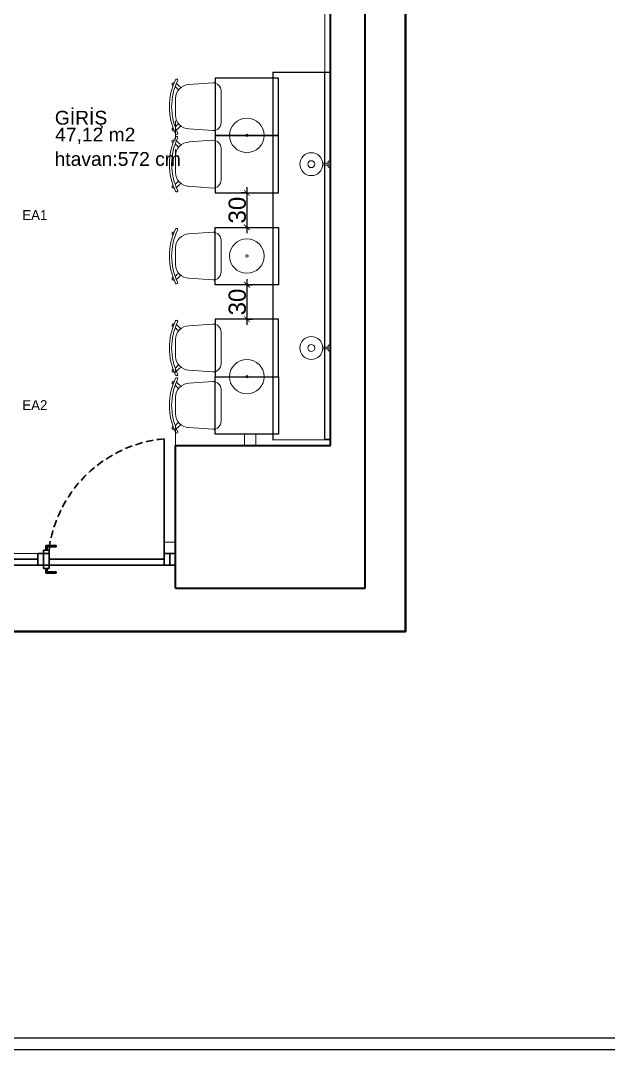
# Model space of a CAD drawing. Header units: millimetres. Extents: x -937 to 10425, y -275 to 2422.
# Drawn here: x 4548 to 5059, y -145 to 750 of the extents above; entities that cross this region are included whole.
import ezdxf

# ---------------------------------------------------------------- set-up
doc = ezdxf.new("R2010")
doc.units = ezdxf.units.MM
doc.header["$PDMODE"] = 35
doc.linetypes.add('HIDDEN', pattern=[9.525, 6.35, -3.175])
for name, color, linetype, lineweight in [('ELK', 1, 'Continuous', 35), ('Sebe - Alçıpan', 2, 'Continuous', 30), ('Sebe - ANTET', 143, 'Continuous', 5), ('Sebe - Aydınlatma', 240, 'Continuous', 18), ('Sebe - Dograma', 4, 'Continuous', 30), ('Sebe - Duvar', 5, 'Continuous', 35), ('Sebe - Mobilya', 11, 'Continuous', 25), ('Sebe - Mobilya Alçak', 41, 'Continuous', 20), ('Sebe - Tefriş - ince', 9, 'Continuous', 0), ('Sebe - Yazı', 8, 'Continuous', 15)]:
    doc.layers.add(name, color=color, linetype=linetype, lineweight=lineweight)
doc.styles.get("Standard").update_dxf_attribs({"font": 'arial.ttf'})
doc.styles.add('TAKSİM', font='GOTHIC.TTF', dxfattribs={"height": 20})
doc.dimstyles.new('ölçü iç', dxfattribs={"dimtxt": 15, "dimasz": 5, "dimexe": 5, "dimexo": 0.625, "dimtad": 1, "dimdec": 0, "dimtxsty": 'Standard', "dimblk": 'ARCHTICK', "dimcen": 5, "dimdle": 5, "dimclrd": 253, "dimclre": 253, "dimadec": 0, "dimazin": 0, "dimtfac": 1, "dimtdec": 0, "dimtmove": 0, "dimatfit": 3, "dimldrblk": 'ARCHTICK', "dimfxl": 30, "dimfxlon": 1, "dimarcsym": 2})

# ---------------------------------------------------------------- blocks, each defined once
blk = doc.blocks.new('_ArchTick')
at = {"color": 0, "linetype": 'ByBlock', "const_width": 0.15}
blk.add_lwpolyline([(-0.5, -0.5), (0.5, 0.5)], dxfattribs=at)
blk = doc.blocks.new('*D166')
at = {"layer": 'Defpoints', "color": 0, "transparency": 16777216}
for p in [(4744.6, 600.28), (4744.6, 570.28), (4744.6, 570.28)]:
    blk.add_point(p, dxfattribs=at)
at = {"layer": 'Sebe - Alçıpan', "color": 253, "lineweight": -2, "transparency": 16777216}
for p, q in [((4744.6, 600.28), (4739.6, 600.28)), ((4744.6, 605.28), (4744.6, 565.28)), ((4744.6, 570.28), (4749.6, 570.28))]:
    blk.add_line(p, q, dxfattribs=at)
at = {"layer": 'Sebe - Alçıpan', "color": 253, "lineweight": -2, "transparency": 16777216, "xscale": 5, "yscale": 5, "zscale": 5}
for p, rotation in [((4744.6, 600.28), 90), ((4744.6, 570.28), 270)]:
    blk.add_blockref('_ArchTick', p, dxfattribs=dict(at, rotation=rotation))
at = {"layer": 'Sebe - Alçıpan', "color": 0, "transparency": 16777216, "insert": (4736.31, 585.28), "char_height": 15, "attachment_point": 5, "rotation": 90}
blk.add_mtext('30', dxfattribs=at)
blk = doc.blocks.new('*D167')
at = {"layer": 'Defpoints', "color": 0, "transparency": 16777216}
for p in [(4744.6, 520.28), (4744.6, 490.28), (4744.6, 490.28)]:
    blk.add_point(p, dxfattribs=at)
at = {"layer": 'Sebe - Alçıpan', "color": 253, "lineweight": -2, "transparency": 16777216}
for p, q in [((4744.6, 525.28), (4744.6, 485.28)), ((4744.6, 520.28), (4749.6, 520.28)), ((4744.6, 490.28), (4749.6, 490.28))]:
    blk.add_line(p, q, dxfattribs=at)
at = {"layer": 'Sebe - Alçıpan', "color": 253, "lineweight": -2, "transparency": 16777216, "xscale": 5, "yscale": 5, "zscale": 5}
for p, rotation in [((4744.6, 520.28), 90), ((4744.6, 490.28), 270)]:
    blk.add_blockref('_ArchTick', p, dxfattribs=dict(at, rotation=rotation))
at = {"layer": 'Sebe - Alçıpan', "color": 0, "transparency": 16777216, "insert": (4736.31, 505.28), "char_height": 15, "attachment_point": 5, "rotation": 90}
blk.add_mtext('30', dxfattribs=at)

msp = doc.modelspace()

# ---------------------------------------------------------------- linework, layer by layer
for points in [[(3714.87, -145.36), (6594.87, -145.36), (6594.87, 1924.64), (3714.87, 1924.64)], [(3724.87, -135.36), (6584.87, -135.36), (6584.87, 1914.64), (3724.87, 1914.64)]]:
    msp.add_lwpolyline(points, close=True)
at = {"layer": 'Sebe - ANTET', "lineweight": 40}
msp.add_lwpolyline([(3906.71, 218.55), (4882.77, 218.53), (4882.77, 1322.15), (3906.71, 1322.17)], close=True, dxfattribs=at)
at = {"layer": 'Sebe - Aydınlatma'}
for p, q in [((4815.52, 627.78), (4815.52, 622.78)), ((4815.52, 627.78), (4817.51, 627.78)), ((4817.51, 622.78), (4817.51, 627.78)), ((4810.68, 626.03), (4815.52, 626.03)), ((4810.68, 624.53), (4815.52, 624.53)), ((4815.52, 622.78), (4817.51, 622.78)), ((4810.68, 466.03), (4815.52, 466.03)), ((4815.52, 462.78), (4815.52, 467.78)), ((4815.52, 467.78), (4817.51, 467.78)), ((4817.51, 467.78), (4817.51, 462.78)), ((4810.68, 464.53), (4815.52, 464.53)), ((4815.52, 462.78), (4817.51, 462.78))]:
    msp.add_line(p, q, dxfattribs=at)
for centre, radius in [((4744.6, 650.28), 15), ((4744.6, 650.28), 1), ((4800.71, 625.28), 10), ((4800.71, 625.28), 3), ((4744.6, 545.28), 15), ((4744.6, 545.28), 1), ((4800.71, 465.28), 10), ((4800.71, 465.28), 3), ((4744.6, 440.28), 15), ((4744.6, 440.28), 1)]:
    msp.add_circle(centre, radius, dxfattribs=at)
at = {"layer": 'Sebe - Dograma'}
for p, q in [((4672.51, 286.28), (4672.51, 386.28)), ((4572.51, 289.28), (4567.51, 289.28)), ((4567.51, 289.28), (4567.51, 286.28)), ((4569.6, 289.28), (4569.6, 293.28)), ((4569.6, 293.28), (4578.6, 293.28)), ((4578.6, 292.28), (4570.6, 292.28)), ((4570.6, 292.28), (4570.6, 289.28)), ((4572.51, 286.28), (4572.51, 289.28)), ((4578.6, 293.28), (4578.6, 292.28)), ((4562.51, 281.28), (4301.51, 281.28)), ((4567.51, 286.28), (4562.51, 286.28)), ((4562.51, 286.28), (4562.51, 276.28)), ((4572.51, 286.28), (4567.51, 286.28)), ((4567.51, 286.28), (4567.51, 276.28)), ((4567.51, 276.28), (4567.51, 286.28)), ((4567.51, 286.28), (4572.51, 286.28)), ((4572.51, 276.28), (4572.51, 286.28)), ((4672.51, 281.28), (4572.51, 281.28)), ((4677.51, 286.28), (4672.51, 286.28)), ((4672.51, 286.28), (4672.51, 276.28)), ((4677.51, 286.28), (4677.51, 276.28)), ((4677.51, 276.28), (4677.51, 286.28)), ((4682.51, 286.28), (4677.51, 286.28)), ((4677.51, 286.28), (4677.51, 276.28)), ((4682.51, 276.28), (4682.51, 286.28)), ((4677.51, 276.28), (4296.51, 276.28)), ((4562.51, 276.28), (4567.51, 276.28)), ((4567.51, 276.28), (4572.51, 276.28)), ((4567.51, 276.28), (4572.51, 276.28)), ((4567.51, 273.28), (4567.51, 276.28)), ((4572.51, 273.28), (4567.51, 273.28)), ((4569.6, 273.28), (4569.6, 269.28)), ((4569.6, 269.28), (4578.6, 269.28)), ((4570.6, 270.28), (4570.6, 273.28)), ((4578.6, 270.28), (4570.6, 270.28)), ((4572.51, 276.28), (4572.51, 273.28)), ((4578.6, 269.28), (4578.6, 270.28)), ((4672.51, 276.28), (4677.51, 276.28)), ((4677.51, 276.28), (4682.51, 276.28))]:
    msp.add_line(p, q, dxfattribs=at)
at = {"layer": 'Sebe - Dograma', "color": 251, "linetype": 'HIDDEN'}
for centre, radius, start, end in [((4683.27, 274.69), 112.11, 95.50953, 170.45303), ((4692.51, 286.28), 120, 177.13402, 180)]:
    msp.add_arc(centre, radius, start, end, dxfattribs=at)
at = {"layer": 'Sebe - Duvar', "lineweight": 35}
for p, q in [((4847.51, 256.28), (4847.51, 1279.28)), ((4817.51, 380.28), (4817.51, 930.28)), ((4682.51, 256.28), (4682.51, 380.28)), ((4682.51, 380.28), (4817.51, 380.28)), ((4682.51, 256.28), (4847.51, 256.28))]:
    msp.add_line(p, q, dxfattribs=at)
at = {"layer": 'Sebe - Mobilya'}
for p, q in [((4717.1, 700.28), (4717.1, 650.28)), ((4772.1, 700.28), (4717.1, 700.28)), ((4772.1, 650.28), (4772.1, 700.28)), ((4717.1, 650.28), (4717.1, 600.28)), ((4772.1, 650.28), (4717.1, 650.28)), ((4717.1, 650.28), (4772.1, 650.28)), ((4772.1, 600.28), (4772.1, 650.28)), ((4717.1, 600.28), (4772.1, 600.28)), ((4717.1, 570.28), (4772.1, 570.28)), ((4717.1, 520.28), (4717.1, 570.28)), ((4772.1, 570.28), (4772.1, 520.28)), ((4772.1, 520.28), (4717.1, 520.28)), ((4717.1, 490.28), (4717.1, 440.28)), ((4772.1, 490.28), (4717.1, 490.28)), ((4772.1, 440.28), (4772.1, 490.28)), ((4717.1, 440.28), (4772.1, 440.28)), ((4717.1, 390.28), (4717.1, 440.28)), ((4717.1, 440.28), (4772.1, 440.28)), ((4772.1, 440.28), (4772.1, 390.28)), ((4772.1, 390.28), (4717.1, 390.28))]:
    msp.add_line(p, q, dxfattribs=at)
at = {"layer": 'Sebe - Mobilya', "linetype": 'Continuous'}
for p, q in [((4767.1, 705.28), (4767.1, 385.28)), ((4767.1, 705.28), (4817.51, 705.28)), ((4812.51, 385.55), (4812.51, 705.28)), ((4817.51, 705.28), (4817.51, 385.55)), ((4817.51, 385.55), (4817.51, 630.78)), ((4767.1, 385.28), (4817.51, 385.55)), ((4817.51, 385.55), (4812.51, 385.55))]:
    msp.add_line(p, q, dxfattribs=at)
at = {"layer": 'Sebe - Mobilya Alçak', "ltscale": 30}
for p, q in [((4694.19, 694.58), (4714.93, 696.11)), ((4682.5, 667.98), (4682.5, 682.58)), ((4722.1, 689.11), (4722.1, 661.45)), ((4714.93, 654.45), (4694.19, 655.99)), ((4694.19, 644.58), (4714.93, 646.11)), ((4722.1, 639.11), (4722.1, 611.45)), ((4682.5, 617.98), (4682.5, 632.58)), ((4714.93, 604.45), (4694.19, 605.99)), ((4714.93, 566.11), (4694.19, 564.58)), ((4722.1, 531.45), (4722.1, 559.11)), ((4682.5, 552.58), (4682.5, 537.98)), ((4694.19, 525.99), (4714.93, 524.45)), ((4694.19, 484.58), (4714.93, 486.11)), ((4722.1, 479.11), (4722.1, 451.45)), ((4682.5, 457.98), (4682.5, 472.58)), ((4714.93, 444.45), (4694.19, 445.99)), ((4714.93, 436.11), (4694.19, 434.58)), ((4682.5, 422.58), (4682.5, 407.98)), ((4722.1, 401.45), (4722.1, 429.11)), ((4694.19, 395.99), (4714.93, 394.45))]:
    msp.add_line(p, q, dxfattribs=at)
for centre, radius, start, end in [((4731.25, 675.28), 54.14, 154.2098, 205.78946), ((4731.25, 675.28), 52.14, 154.2098, 205.78946), ((4680.93, 694.97), 1.39, 72.38232, 244.86952), ((4676.85, 684.98), 9.41, 30.89019, 55.88235), ((4694.5, 682.58), 12, 91.47862, 180), ((4675.72, 684.37), 13.42, 33.84355, 56.17829), ((4715.1, 689.11), 7, 0, 91.36393), ((4694.5, 667.98), 12, 180, 268.52138), ((4680.93, 655.59), 1.39, 115.13048, 287.61768), ((4676.85, 665.58), 9.41, 304.11691, 329.10907), ((4675.72, 666.19), 13.42, 303.82097, 326.15571), ((4715.1, 661.45), 7, 268.63607, 0), ((4731.25, 625.28), 54.14, 154.2098, 205.78946), ((4731.25, 625.28), 52.14, 154.2098, 205.78946), ((4680.93, 644.97), 1.39, 72.38232, 244.86952), ((4675.72, 634.37), 13.42, 33.84355, 56.17829), ((4715.1, 639.11), 7, 0, 91.36393), ((4676.85, 634.98), 9.41, 30.89019, 55.88235), ((4694.5, 632.58), 12, 91.47862, 180), ((4676.85, 615.58), 9.41, 304.11691, 329.10907), ((4694.5, 617.98), 12, 180, 268.52138), ((4715.1, 611.45), 7, 268.63607, 0), ((4680.93, 605.59), 1.39, 115.13048, 287.61768), ((4675.72, 616.19), 13.42, 303.82097, 326.15571), ((4731.25, 545.28), 54.14, 154.21054, 205.7902), ((4731.25, 545.28), 52.14, 154.21054, 205.7902), ((4680.93, 564.97), 1.39, 72.38232, 244.86952), ((4694.5, 552.58), 12, 91.47862, 180), ((4715.1, 559.11), 7, 360, 91.36393), ((4694.5, 537.98), 12, 180, 268.52138), ((4676.85, 535.58), 9.41, 304.11765, 329.10981), ((4675.72, 536.19), 13.42, 303.82171, 326.15645), ((4715.1, 531.45), 7, 268.63607, 360), ((4680.93, 525.59), 1.39, 115.13048, 287.61768), ((4731.25, 465.28), 54.14, 154.2098, 205.78946), ((4731.25, 465.28), 52.14, 154.2098, 205.78946), ((4680.93, 484.97), 1.39, 72.38232, 244.86952), ((4694.5, 472.58), 12, 91.47862, 180), ((4675.72, 474.37), 13.42, 33.84355, 56.17829), ((4715.1, 479.11), 7, 0, 91.36393), ((4676.85, 474.98), 9.41, 30.89019, 55.88235), ((4694.5, 457.98), 12, 180, 268.52138), ((4676.85, 455.58), 9.41, 304.11691, 329.10907), ((4675.72, 456.19), 13.42, 303.82097, 326.15571), ((4715.1, 451.45), 7, 268.63607, 0), ((4680.93, 445.59), 1.39, 115.13048, 287.61768), ((4731.25, 415.28), 54.14, 154.21054, 205.7902), ((4731.25, 415.28), 52.14, 154.21054, 205.7902), ((4680.93, 434.97), 1.39, 72.38232, 244.86952), ((4676.85, 424.98), 9.41, 30.89093, 55.88309), ((4694.5, 422.58), 12, 91.47862, 180), ((4675.72, 424.37), 13.42, 33.84429, 56.17903), ((4715.1, 429.11), 7, 360, 91.36393), ((4694.5, 407.98), 12, 180, 268.52138), ((4680.93, 395.59), 1.39, 115.13048, 287.61768), ((4676.85, 405.58), 9.41, 304.11765, 329.10981), ((4675.72, 406.19), 13.42, 303.82171, 326.15645), ((4715.1, 401.45), 7, 268.63607, 360)]:
    msp.add_arc(centre, radius, start, end, dxfattribs=at)
at = {"layer": 'Sebe - Mobilya Alçak'}
for centre, start, end in [((4683.4, 698.4), 334.2098, 154.2098), ((4683.4, 652.16), 205.7902, 25.7902), ((4683.4, 648.4), 334.2098, 154.2098), ((4683.4, 602.16), 205.7902, 25.7902), ((4683.4, 568.4), 334.2098, 154.2098), ((4683.4, 522.16), 205.7902, 25.7902), ((4683.4, 488.4), 334.2098, 154.2098), ((4683.4, 442.16), 205.7902, 25.7902), ((4683.4, 438.4), 334.2098, 154.2098), ((4683.4, 392.16), 205.7902, 25.7902)]:
    msp.add_arc(centre, 1, start, end, dxfattribs=at)
at = {"layer": 'Sebe - Tefriş - ince'}
for p, q in [((4812.51, 766.28), (4812.51, 705.28)), ((4812.51, 646.28), (4812.51, 706.28)), ((4682.51, 647.46), (4682.51, 663.1)), ((4682.51, 663.1), (4682.51, 647.46)), ((4682.51, 646.28), (4682.62, 646.28)), ((4682.51, 633.86), (4682.51, 638.06)), ((4682.51, 636.28), (4682.51, 638.06)), ((4682.51, 443.86), (4682.51, 446.7)), ((4682.51, 356.28), (4682.51, 396.7)), ((4742.51, 390.28), (4742.51, 380.28)), ((4752.51, 390.28), (4752.51, 380.28)), ((4682.51, 286.28), (4682.51, 366.28)), ((4672.51, 296.28), (4672.51, 356.28)), ((4672.51, 296.28), (4682.51, 296.28)), ((4562.51, 286.28), (4502.51, 286.28))]:
    msp.add_line(p, q, dxfattribs=at)

# ---------------------------------------------------------------- texts
at = {"layer": 'ELK', "color": 1, "style": 'TAKSİM'}
for s, p in [('EA1', (4549.02, 576.65)), ('EA2', (4549.02, 411.17))]:
    msp.add_text(s, height=8.64, dxfattribs=at).set_placement(p)
at = {"layer": 'Sebe - Yazı'}
for s, p in [('GİRİŞ', (4577.37, 659.7)), ('47,12 m2', (4577.64, 645.03)), ('htavan:572 cm', (4577.16, 623.83))]:
    msp.add_text(s, height=12, dxfattribs=at).set_placement(p)

# ---------------------------------------------------------------- dimensions: what is measured, and where the dimension line sits
at = {"layer": 'Sebe - Alçıpan'}
for base, p1, p2, picture, middle in [((4744.6, 570.28), (4744.6, 600.28), (4744.6, 570.28), '*D166', (4736.31, 585.28)), ((4744.6, 490.28), (4744.6, 520.28), (4744.6, 490.28), '*D167', (4736.31, 505.28))]:
    dim = msp.add_linear_dim(base=base, p1=p1, p2=p2, angle=90, dimstyle='ölçü iç', dxfattribs=at)
    dim.commit()
    dim.dimension.update_dxf_attribs({"geometry": picture, "text_midpoint": middle})

doc.saveas('drawing.dxf')
